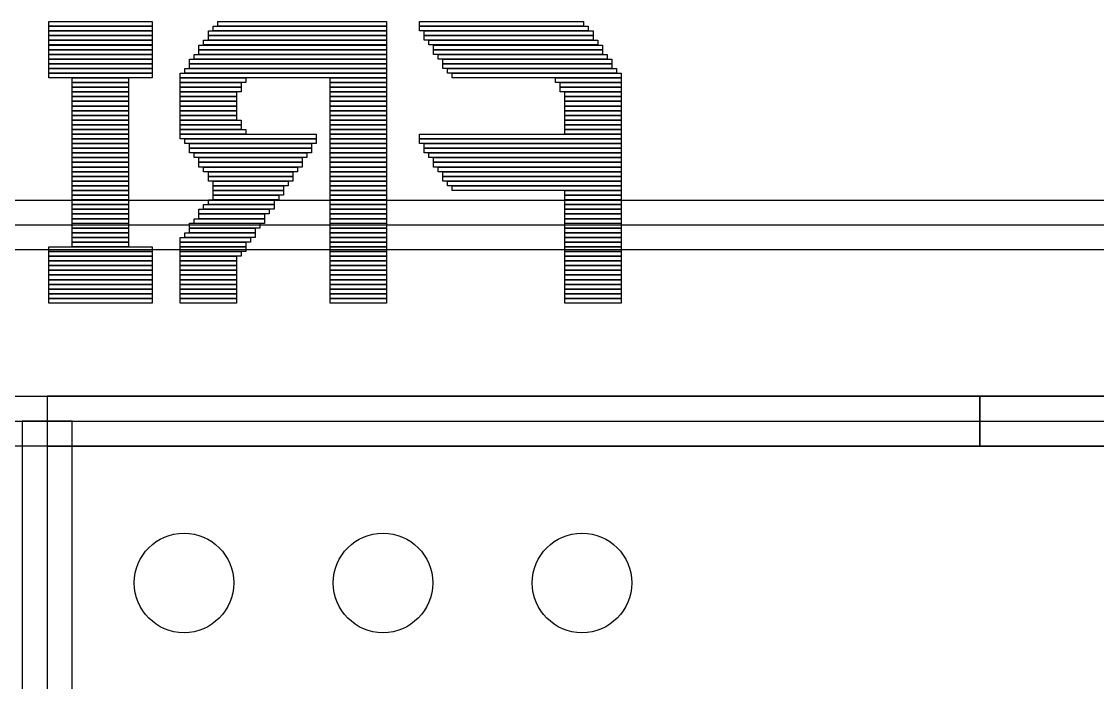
# Model space of a CAD drawing. Header units: millimetres. Extents: x -0.9 to 42.4, y -0.8 to 40.2.
# Drawn here: x 27.866 to 32.191, y 31.974 to 34.63 of the extents above; entities that cross this region are included whole.
import ezdxf

# ---------------------------------------------------------------- set-up
doc = ezdxf.new("R2010")
doc.units = ezdxf.units.MM
doc.header["$MEASUREMENT"] = 0
for name, color, linetype in [('BOT', 253, 'Continuous'), ('SILK-BOT', 6, 'Continuous'), ('SILK-TOP', 7, 'Continuous')]:
    doc.layers.add(name, color=color, linetype=linetype)

msp = doc.modelspace()

# ---------------------------------------------------------------- linework, layer by layer
at = {"layer": 'BOT'}
for centre in [(28.5188, 32.3739), (29.3188, 32.3739), (30.1188, 32.3739)]:
    msp.add_circle(centre, 0.2, dxfattribs=at)
at = {"layer": 'SILK-BOT'}
for p, q in [((27.2188, 33.1239), (36.2188, 33.1239)), ((27.9688, 33.1239), (27.9688, 32.9239)), ((35.4688, 33.1239), (27.9688, 33.1239)), ((31.7188, 33.1239), (31.7188, 32.9239)), ((31.7188, 32.9239), (31.7188, 33.1239)), ((27.2188, 33.0239), (36.2188, 33.0239)), ((28.0688, 33.0239), (27.8688, 33.0239)), ((27.8688, 33.0239), (27.8688, 19.7239)), ((27.9688, 33.0239), (35.4688, 33.0239)), ((27.9688, 33.0239), (27.9688, 19.7239)), ((28.0688, 19.7239), (28.0688, 33.0239)), ((36.2188, 32.9239), (27.2188, 32.9239)), ((27.9688, 32.9239), (35.4688, 32.9239))]:
    msp.add_line(p, q, dxfattribs=at)
for points in [[(28.3903, 34.6108), (27.9754, 34.6108), (27.9754, 34.6298), (28.3903, 34.6298), (28.3903, 34.6108)], [(28.3903, 34.5921), (27.9754, 34.5921), (27.9754, 34.611), (28.3903, 34.611), (28.3903, 34.5921)], [(29.3333, 34.5921), (28.6355, 34.5921), (28.6355, 34.611), (29.3333, 34.611), (29.3333, 34.5921)], [(29.3333, 34.6108), (28.6543, 34.6108), (28.6543, 34.6298), (29.3333, 34.6298), (29.3333, 34.6108)], [(30.1255, 34.6108), (29.4653, 34.6108), (29.4653, 34.6298), (30.1255, 34.6298), (30.1255, 34.6108)], [(30.1442, 34.5921), (29.4653, 34.5921), (29.4653, 34.611), (30.1442, 34.611), (30.1442, 34.5921)], [(28.3903, 34.5732), (27.9754, 34.5732), (27.9754, 34.592), (28.3903, 34.592), (28.3903, 34.5732)], [(28.3903, 34.5544), (27.9754, 34.5544), (27.9754, 34.5732), (28.3903, 34.5732), (28.3903, 34.5544)], [(29.3333, 34.5732), (28.6167, 34.5732), (28.6167, 34.592), (29.3333, 34.592), (29.3333, 34.5732)], [(29.3333, 34.5544), (28.6167, 34.5544), (28.6167, 34.5732), (29.3333, 34.5732), (29.3333, 34.5544)], [(30.1632, 34.5732), (29.4842, 34.5732), (29.4842, 34.592), (30.1632, 34.592), (30.1632, 34.5732)], [(30.1632, 34.5544), (29.4842, 34.5544), (29.4842, 34.5732), (30.1632, 34.5732), (30.1632, 34.5544)], [(28.3903, 34.5355), (27.9754, 34.5355), (27.9754, 34.5544), (28.3903, 34.5544), (28.3903, 34.5355)], [(28.3903, 34.5166), (27.9754, 34.5166), (27.9754, 34.5354), (28.3903, 34.5354), (28.3903, 34.5166)], [(29.3333, 34.5166), (28.5789, 34.5166), (28.5789, 34.5354), (29.3333, 34.5354), (29.3333, 34.5166)], [(29.3333, 34.5355), (28.5977, 34.5355), (28.5977, 34.5544), (29.3333, 34.5544), (29.3333, 34.5355)], [(30.1819, 34.5355), (29.5031, 34.5355), (29.5031, 34.5544), (30.1819, 34.5544), (30.1819, 34.5355)], [(30.2009, 34.5166), (29.5219, 34.5166), (29.5219, 34.5354), (30.2009, 34.5354), (30.2009, 34.5166)], [(28.3903, 34.4978), (27.9754, 34.4978), (27.9754, 34.5166), (28.3903, 34.5166), (28.3903, 34.4978)], [(28.3903, 34.4788), (27.9754, 34.4788), (27.9754, 34.4978), (28.3903, 34.4978), (28.3903, 34.4788)], [(28.3903, 34.46), (27.9754, 34.46), (27.9754, 34.479), (28.3903, 34.479), (28.3903, 34.46)], [(29.3334, 34.46), (28.5413, 34.46), (28.5413, 34.479), (29.3334, 34.479), (29.3334, 34.46)], [(29.3333, 34.4788), (28.5601, 34.4788), (28.5601, 34.4978), (29.3333, 34.4978), (29.3333, 34.4788)], [(29.3333, 34.4978), (28.5789, 34.4978), (28.5789, 34.5166), (29.3333, 34.5166), (29.3333, 34.4978)], [(30.2009, 34.4978), (29.5219, 34.4978), (29.5219, 34.5166), (30.2009, 34.5166), (30.2009, 34.4978)], [(30.2198, 34.4788), (29.5408, 34.4788), (29.5408, 34.4978), (30.2198, 34.4978), (30.2198, 34.4788)], [(30.2385, 34.46), (29.5597, 34.46), (29.5597, 34.479), (30.2385, 34.479), (30.2385, 34.46)], [(28.3903, 34.4412), (27.9754, 34.4412), (27.9754, 34.46), (28.3903, 34.46), (28.3903, 34.4412)], [(28.3903, 34.4222), (27.9754, 34.4222), (27.9754, 34.4412), (28.3903, 34.4412), (28.3903, 34.4222)], [(29.3333, 34.4222), (28.5223, 34.4222), (28.5223, 34.4412), (29.3333, 34.4412), (29.3333, 34.4222)], [(29.3334, 34.4412), (28.5413, 34.4412), (28.5413, 34.46), (29.3334, 34.46), (29.3334, 34.4412)], [(30.2385, 34.4412), (29.5597, 34.4412), (29.5597, 34.46), (30.2385, 34.46), (30.2385, 34.4412)], [(30.2575, 34.4222), (29.5785, 34.4222), (29.5785, 34.4412), (30.2575, 34.4412), (30.2575, 34.4222)], [(28.3903, 34.4034), (27.9754, 34.4034), (27.9754, 34.4224), (28.3903, 34.4224), (28.3903, 34.4034)], [(28.2961, 34.3846), (28.0697, 34.3846), (28.0697, 34.4034), (28.2961, 34.4034), (28.2961, 34.3846)], [(29.3333, 34.4034), (28.5035, 34.4034), (28.5035, 34.4224), (29.3333, 34.4224), (29.3333, 34.4034)], [(28.7675, 34.3846), (28.5035, 34.3846), (28.5035, 34.4034), (28.7675, 34.4034), (28.7675, 34.3846)], [(29.3333, 34.3846), (29.1069, 34.3846), (29.1069, 34.4034), (29.3333, 34.4034), (29.3333, 34.3846)], [(30.2762, 34.4034), (29.5974, 34.4034), (29.5974, 34.4224), (30.2762, 34.4224), (30.2762, 34.4034)], [(30.2763, 34.3846), (30.0123, 34.3846), (30.0123, 34.4034), (30.2763, 34.4034), (30.2763, 34.3846)], [(28.2961, 34.3658), (28.0697, 34.3658), (28.0697, 34.3846), (28.2961, 34.3846), (28.2961, 34.3658)], [(28.2961, 34.3468), (28.0697, 34.3468), (28.0697, 34.3658), (28.2961, 34.3658), (28.2961, 34.3468)], [(28.2961, 34.328), (28.0697, 34.328), (28.0697, 34.3468), (28.2961, 34.3468), (28.2961, 34.328)], [(28.7487, 34.3658), (28.5035, 34.3658), (28.5035, 34.3846), (28.7487, 34.3846), (28.7487, 34.3658)], [(28.7487, 34.3468), (28.5035, 34.3468), (28.5035, 34.3658), (28.7487, 34.3658), (28.7487, 34.3468)], [(28.7299, 34.328), (28.5035, 34.328), (28.5035, 34.3468), (28.7299, 34.3468), (28.7299, 34.328)], [(29.3333, 34.3658), (29.1069, 34.3658), (29.1069, 34.3846), (29.3333, 34.3846), (29.3333, 34.3658)], [(29.3333, 34.3468), (29.1069, 34.3468), (29.1069, 34.3658), (29.3333, 34.3658), (29.3333, 34.3468)], [(29.3333, 34.328), (29.1069, 34.328), (29.1069, 34.3468), (29.3333, 34.3468), (29.3333, 34.328)], [(30.2763, 34.3658), (30.0311, 34.3658), (30.0311, 34.3846), (30.2763, 34.3846), (30.2763, 34.3658)], [(30.2763, 34.3468), (30.0311, 34.3468), (30.0311, 34.3658), (30.2763, 34.3658), (30.2763, 34.3468)], [(30.2762, 34.328), (30.0499, 34.328), (30.0499, 34.3468), (30.2762, 34.3468), (30.2762, 34.328)], [(28.2961, 34.3092), (28.0697, 34.3092), (28.0697, 34.328), (28.2961, 34.328), (28.2961, 34.3092)], [(28.2961, 34.2903), (28.0697, 34.2903), (28.0697, 34.3092), (28.2961, 34.3092), (28.2961, 34.2903)], [(28.7299, 34.3092), (28.5035, 34.3092), (28.5035, 34.328), (28.7299, 34.328), (28.7299, 34.3092)], [(28.7299, 34.2903), (28.5035, 34.2903), (28.5035, 34.3092), (28.7299, 34.3092), (28.7299, 34.2903)], [(29.3333, 34.3092), (29.1069, 34.3092), (29.1069, 34.328), (29.3333, 34.328), (29.3333, 34.3092)], [(29.3333, 34.2903), (29.1069, 34.2903), (29.1069, 34.3092), (29.3333, 34.3092), (29.3333, 34.2903)], [(30.2762, 34.3092), (30.0499, 34.3092), (30.0499, 34.328), (30.2762, 34.328), (30.2762, 34.3092)], [(30.2762, 34.2903), (30.0499, 34.2903), (30.0499, 34.3092), (30.2762, 34.3092), (30.2762, 34.2903)], [(28.2961, 34.2714), (28.0697, 34.2714), (28.0697, 34.2903), (28.2961, 34.2903), (28.2961, 34.2714)], [(28.2961, 34.2526), (28.0697, 34.2526), (28.0697, 34.2714), (28.2961, 34.2714), (28.2961, 34.2526)], [(28.7299, 34.2714), (28.5035, 34.2714), (28.5035, 34.2903), (28.7299, 34.2903), (28.7299, 34.2714)], [(28.7299, 34.2526), (28.5035, 34.2526), (28.5035, 34.2714), (28.7299, 34.2714), (28.7299, 34.2526)], [(29.3333, 34.2714), (29.1069, 34.2714), (29.1069, 34.2903), (29.3333, 34.2903), (29.3333, 34.2714)], [(29.3333, 34.2526), (29.1069, 34.2526), (29.1069, 34.2714), (29.3333, 34.2714), (29.3333, 34.2526)], [(30.2762, 34.2714), (30.0499, 34.2714), (30.0499, 34.2903), (30.2762, 34.2903), (30.2762, 34.2714)], [(30.2762, 34.2526), (30.0499, 34.2526), (30.0499, 34.2714), (30.2762, 34.2714), (30.2762, 34.2526)], [(28.2961, 34.2337), (28.0697, 34.2337), (28.0697, 34.2526), (28.2961, 34.2526), (28.2961, 34.2337)], [(28.2961, 34.2149), (28.0697, 34.2149), (28.0697, 34.2338), (28.2961, 34.2338), (28.2961, 34.2149)], [(28.7299, 34.2337), (28.5035, 34.2337), (28.5035, 34.2526), (28.7299, 34.2526), (28.7299, 34.2337)], [(28.7487, 34.2149), (28.5035, 34.2149), (28.5035, 34.2338), (28.7487, 34.2338), (28.7487, 34.2149)], [(29.3333, 34.2337), (29.1069, 34.2337), (29.1069, 34.2526), (29.3333, 34.2526), (29.3333, 34.2337)], [(29.3333, 34.2149), (29.1069, 34.2149), (29.1069, 34.2338), (29.3333, 34.2338), (29.3333, 34.2149)], [(30.2762, 34.2337), (30.0499, 34.2337), (30.0499, 34.2526), (30.2762, 34.2526), (30.2762, 34.2337)], [(30.2762, 34.2149), (30.0499, 34.2149), (30.0499, 34.2338), (30.2762, 34.2338), (30.2762, 34.2149)], [(28.2961, 34.196), (28.0697, 34.196), (28.0697, 34.2148), (28.2961, 34.2148), (28.2961, 34.196)], [(28.2961, 34.1772), (28.0697, 34.1772), (28.0697, 34.196), (28.2961, 34.196), (28.2961, 34.1772)], [(28.2961, 34.1583), (28.0697, 34.1583), (28.0697, 34.1771), (28.2961, 34.1771), (28.2961, 34.1583)], [(28.7487, 34.196), (28.5035, 34.196), (28.5035, 34.2148), (28.7487, 34.2148), (28.7487, 34.196)], [(28.7675, 34.1772), (28.5035, 34.1772), (28.5035, 34.196), (28.7675, 34.196), (28.7675, 34.1772)], [(29.0503, 34.1583), (28.5035, 34.1583), (28.5035, 34.1771), (29.0503, 34.1771), (29.0503, 34.1583)], [(29.3333, 34.196), (29.1069, 34.196), (29.1069, 34.2148), (29.3333, 34.2148), (29.3333, 34.196)], [(29.3333, 34.1772), (29.1069, 34.1772), (29.1069, 34.196), (29.3333, 34.196), (29.3333, 34.1772)], [(29.3333, 34.1583), (29.1069, 34.1583), (29.1069, 34.1771), (29.3333, 34.1771), (29.3333, 34.1583)], [(30.2762, 34.1583), (29.4653, 34.1583), (29.4653, 34.1771), (30.2762, 34.1771), (30.2762, 34.1583)], [(30.2762, 34.196), (30.0499, 34.196), (30.0499, 34.2148), (30.2762, 34.2148), (30.2762, 34.196)], [(30.2762, 34.1772), (30.0499, 34.1772), (30.0499, 34.196), (30.2762, 34.196), (30.2762, 34.1772)], [(28.2961, 34.1394), (28.0697, 34.1394), (28.0697, 34.1582), (28.2961, 34.1582), (28.2961, 34.1394)], [(28.2961, 34.1206), (28.0697, 34.1206), (28.0697, 34.1394), (28.2961, 34.1394), (28.2961, 34.1206)], [(29.0504, 34.1394), (28.5224, 34.1394), (28.5224, 34.1582), (29.0504, 34.1582), (29.0504, 34.1394)], [(29.0316, 34.1206), (28.5412, 34.1206), (28.5412, 34.1394), (29.0316, 34.1394), (29.0316, 34.1206)], [(29.3333, 34.1394), (29.1069, 34.1394), (29.1069, 34.1582), (29.3333, 34.1582), (29.3333, 34.1394)], [(29.3333, 34.1206), (29.1069, 34.1206), (29.1069, 34.1394), (29.3333, 34.1394), (29.3333, 34.1206)], [(30.2762, 34.1394), (29.4653, 34.1394), (29.4653, 34.1582), (30.2762, 34.1582), (30.2762, 34.1394)], [(30.2764, 34.1206), (29.4842, 34.1206), (29.4842, 34.1394), (30.2764, 34.1394), (30.2764, 34.1206)], [(28.2961, 34.1017), (28.0697, 34.1017), (28.0697, 34.1206), (28.2961, 34.1206), (28.2961, 34.1017)], [(28.2961, 34.0828), (28.0697, 34.0828), (28.0697, 34.1018), (28.2961, 34.1018), (28.2961, 34.0828)], [(29.0316, 34.1017), (28.5412, 34.1017), (28.5412, 34.1206), (29.0316, 34.1206), (29.0316, 34.1017)], [(29.0127, 34.0828), (28.5601, 34.0828), (28.5601, 34.1018), (29.0127, 34.1018), (29.0127, 34.0828)], [(29.3333, 34.1017), (29.1069, 34.1017), (29.1069, 34.1206), (29.3333, 34.1206), (29.3333, 34.1017)], [(29.3333, 34.0828), (29.1069, 34.0828), (29.1069, 34.1018), (29.3333, 34.1018), (29.3333, 34.0828)], [(30.2764, 34.1017), (29.4842, 34.1017), (29.4842, 34.1206), (30.2764, 34.1206), (30.2764, 34.1017)], [(30.2763, 34.0828), (29.5031, 34.0828), (29.5031, 34.1018), (30.2763, 34.1018), (30.2763, 34.0828)], [(28.2961, 34.064), (28.0697, 34.064), (28.0697, 34.0828), (28.2961, 34.0828), (28.2961, 34.064)], [(28.2961, 34.0451), (28.0697, 34.0451), (28.0697, 34.064), (28.2961, 34.064), (28.2961, 34.0451)], [(28.2961, 34.0263), (28.0697, 34.0263), (28.0697, 34.0452), (28.2961, 34.0452), (28.2961, 34.0263)], [(28.9939, 34.064), (28.5789, 34.064), (28.5789, 34.0828), (28.9939, 34.0828), (28.9939, 34.064)], [(28.9939, 34.0451), (28.5789, 34.0451), (28.5789, 34.064), (28.9939, 34.064), (28.9939, 34.0451)], [(28.975, 34.0263), (28.5978, 34.0263), (28.5978, 34.0452), (28.975, 34.0452), (28.975, 34.0263)], [(29.3333, 34.064), (29.1069, 34.064), (29.1069, 34.0828), (29.3333, 34.0828), (29.3333, 34.064)], [(29.3333, 34.0451), (29.1069, 34.0451), (29.1069, 34.064), (29.3333, 34.064), (29.3333, 34.0451)], [(29.3333, 34.0263), (29.1069, 34.0263), (29.1069, 34.0452), (29.3333, 34.0452), (29.3333, 34.0263)], [(30.2763, 34.064), (29.5219, 34.064), (29.5219, 34.0828), (30.2763, 34.0828), (30.2763, 34.064)], [(30.2763, 34.0451), (29.5219, 34.0451), (29.5219, 34.064), (30.2763, 34.064), (30.2763, 34.0451)], [(30.2763, 34.0263), (29.5407, 34.0263), (29.5407, 34.0452), (30.2763, 34.0452), (30.2763, 34.0263)], [(28.2961, 34.0074), (28.0697, 34.0074), (28.0697, 34.0262), (28.2961, 34.0262), (28.2961, 34.0074)], [(28.2961, 33.9886), (28.0697, 33.9886), (28.0697, 34.0074), (28.2961, 34.0074), (28.2961, 33.9886)], [(28.9561, 34.0074), (28.6167, 34.0074), (28.6167, 34.0262), (28.9561, 34.0262), (28.9561, 34.0074)], [(28.9561, 33.9886), (28.6167, 33.9886), (28.6167, 34.0074), (28.9561, 34.0074), (28.9561, 33.9886)], [(29.3333, 34.0074), (29.1069, 34.0074), (29.1069, 34.0262), (29.3333, 34.0262), (29.3333, 34.0074)], [(29.3333, 33.9886), (29.1069, 33.9886), (29.1069, 34.0074), (29.3333, 34.0074), (29.3333, 33.9886)], [(30.2763, 34.0074), (29.5597, 34.0074), (29.5597, 34.0262), (30.2763, 34.0262), (30.2763, 34.0074)], [(30.2763, 33.9886), (29.5597, 33.9886), (29.5597, 34.0074), (30.2763, 34.0074), (30.2763, 33.9886)], [(28.2961, 33.9696), (28.0697, 33.9696), (28.0697, 33.9886), (28.2961, 33.9886), (28.2961, 33.9696)], [(28.2961, 33.9508), (28.0697, 33.9508), (28.0697, 33.9696), (28.2961, 33.9696), (28.2961, 33.9508)], [(28.9373, 33.9696), (28.6355, 33.9696), (28.6355, 33.9886), (28.9373, 33.9886), (28.9373, 33.9696)], [(28.9184, 33.9508), (28.6355, 33.9508), (28.6355, 33.9696), (28.9184, 33.9696), (28.9184, 33.9508)], [(29.3333, 33.9696), (29.1069, 33.9696), (29.1069, 33.9886), (29.3333, 33.9886), (29.3333, 33.9696)], [(29.3333, 33.9508), (29.1069, 33.9508), (29.1069, 33.9696), (29.3333, 33.9696), (29.3333, 33.9508)], [(30.2763, 33.9696), (29.5785, 33.9696), (29.5785, 33.9886), (30.2763, 33.9886), (30.2763, 33.9696)], [(30.2762, 33.9508), (29.5974, 33.9508), (29.5974, 33.9696), (30.2762, 33.9696), (30.2762, 33.9508)], [(28.2961, 33.932), (28.0697, 33.932), (28.0697, 33.9508), (28.2961, 33.9508), (28.2961, 33.932)], [(28.2961, 33.913), (28.0697, 33.913), (28.0697, 33.932), (28.2961, 33.932), (28.2961, 33.913)], [(28.2961, 33.8943), (28.0697, 33.8943), (28.0697, 33.9132), (28.2961, 33.9132), (28.2961, 33.8943)], [(28.8807, 33.8943), (28.6167, 33.8943), (28.6167, 33.9132), (28.8807, 33.9132), (28.8807, 33.8943)], [(28.9184, 33.932), (28.6355, 33.932), (28.6355, 33.9508), (28.9184, 33.9508), (28.9184, 33.932)], [(28.8995, 33.913), (28.6355, 33.913), (28.6355, 33.932), (28.8995, 33.932), (28.8995, 33.913)], [(29.3333, 33.932), (29.1069, 33.932), (29.1069, 33.9508), (29.3333, 33.9508), (29.3333, 33.932)], [(29.3333, 33.913), (29.1069, 33.913), (29.1069, 33.932), (29.3333, 33.932), (29.3333, 33.913)], [(29.3333, 33.8943), (29.1069, 33.8943), (29.1069, 33.9132), (29.3333, 33.9132), (29.3333, 33.8943)], [(30.2762, 33.932), (30.0499, 33.932), (30.0499, 33.9508), (30.2762, 33.9508), (30.2762, 33.932)], [(30.2762, 33.913), (30.0499, 33.913), (30.0499, 33.932), (30.2762, 33.932), (30.2762, 33.913)], [(30.2762, 33.8943), (30.0499, 33.8943), (30.0499, 33.9132), (30.2762, 33.9132), (30.2762, 33.8943)], [(28.2961, 33.8753), (28.0697, 33.8753), (28.0697, 33.8943), (28.2961, 33.8943), (28.2961, 33.8753)], [(28.2961, 33.8564), (28.0697, 33.8564), (28.0697, 33.8754), (28.2961, 33.8754), (28.2961, 33.8564)], [(28.8618, 33.8564), (28.5789, 33.8564), (28.5789, 33.8754), (28.8618, 33.8754), (28.8618, 33.8564)], [(28.8807, 33.8753), (28.5977, 33.8753), (28.5977, 33.8943), (28.8807, 33.8943), (28.8807, 33.8753)], [(29.3333, 33.8753), (29.1069, 33.8753), (29.1069, 33.8943), (29.3333, 33.8943), (29.3333, 33.8753)], [(29.3333, 33.8564), (29.1069, 33.8564), (29.1069, 33.8754), (29.3333, 33.8754), (29.3333, 33.8564)], [(30.2762, 33.8753), (30.0499, 33.8753), (30.0499, 33.8943), (30.2762, 33.8943), (30.2762, 33.8753)], [(30.2762, 33.8564), (30.0499, 33.8564), (30.0499, 33.8754), (30.2762, 33.8754), (30.2762, 33.8564)], [(28.2961, 33.8376), (28.0697, 33.8376), (28.0697, 33.8566), (28.2961, 33.8566), (28.2961, 33.8376)], [(28.2961, 33.8188), (28.0697, 33.8188), (28.0697, 33.8376), (28.2961, 33.8376), (28.2961, 33.8188)], [(28.843, 33.8188), (28.5601, 33.8188), (28.5601, 33.8376), (28.843, 33.8376), (28.843, 33.8188)], [(28.8429, 33.8376), (28.5789, 33.8376), (28.5789, 33.8566), (28.8429, 33.8566), (28.8429, 33.8376)], [(29.3333, 33.8376), (29.1069, 33.8376), (29.1069, 33.8566), (29.3333, 33.8566), (29.3333, 33.8376)], [(29.3333, 33.8188), (29.1069, 33.8188), (29.1069, 33.8376), (29.3333, 33.8376), (29.3333, 33.8188)], [(30.2762, 33.8376), (30.0499, 33.8376), (30.0499, 33.8566), (30.2762, 33.8566), (30.2762, 33.8376)], [(30.2762, 33.8188), (30.0499, 33.8188), (30.0499, 33.8376), (30.2762, 33.8376), (30.2762, 33.8188)], [(28.2961, 33.8), (28.0697, 33.8), (28.0697, 33.8189), (28.2961, 33.8189), (28.2961, 33.8)], [(28.2961, 33.781), (28.0697, 33.781), (28.0697, 33.8), (28.2961, 33.8), (28.2961, 33.781)], [(28.8241, 33.8), (28.5411, 33.8), (28.5411, 33.8189), (28.8241, 33.8189), (28.8241, 33.8)], [(28.8053, 33.781), (28.5411, 33.781), (28.5411, 33.8), (28.8053, 33.8), (28.8053, 33.781)], [(29.3333, 33.8), (29.1069, 33.8), (29.1069, 33.8189), (29.3333, 33.8189), (29.3333, 33.8)], [(29.3333, 33.781), (29.1069, 33.781), (29.1069, 33.8), (29.3333, 33.8), (29.3333, 33.781)], [(30.2762, 33.8), (30.0499, 33.8), (30.0499, 33.8189), (30.2762, 33.8189), (30.2762, 33.8)], [(30.2762, 33.781), (30.0499, 33.781), (30.0499, 33.8), (30.2762, 33.8), (30.2762, 33.781)], [(28.2961, 33.7622), (28.0697, 33.7622), (28.0697, 33.7811), (28.2961, 33.7811), (28.2961, 33.7622)], [(28.2961, 33.7434), (28.0697, 33.7434), (28.0697, 33.7622), (28.2961, 33.7622), (28.2961, 33.7434)], [(28.2961, 33.7244), (28.0697, 33.7244), (28.0697, 33.7434), (28.2961, 33.7434), (28.2961, 33.7244)], [(28.7863, 33.7434), (28.5034, 33.7434), (28.5034, 33.7622), (28.7863, 33.7622), (28.7863, 33.7434)], [(28.7675, 33.7244), (28.5035, 33.7244), (28.5035, 33.7434), (28.7675, 33.7434), (28.7675, 33.7244)], [(28.8053, 33.7622), (28.5223, 33.7622), (28.5223, 33.7811), (28.8053, 33.7811), (28.8053, 33.7622)], [(29.3333, 33.7622), (29.1069, 33.7622), (29.1069, 33.7811), (29.3333, 33.7811), (29.3333, 33.7622)], [(29.3333, 33.7434), (29.1069, 33.7434), (29.1069, 33.7622), (29.3333, 33.7622), (29.3333, 33.7434)], [(29.3333, 33.7244), (29.1069, 33.7244), (29.1069, 33.7434), (29.3333, 33.7434), (29.3333, 33.7244)], [(30.2762, 33.7622), (30.0499, 33.7622), (30.0499, 33.7811), (30.2762, 33.7811), (30.2762, 33.7622)], [(30.2762, 33.7434), (30.0499, 33.7434), (30.0499, 33.7622), (30.2762, 33.7622), (30.2762, 33.7434)], [(30.2762, 33.7244), (30.0499, 33.7244), (30.0499, 33.7434), (30.2762, 33.7434), (30.2762, 33.7244)], [(28.3903, 33.7056), (27.9754, 33.7056), (27.9754, 33.7245), (28.3903, 33.7245), (28.3903, 33.7056)], [(28.3903, 33.6868), (27.9754, 33.6868), (27.9754, 33.7056), (28.3903, 33.7056), (28.3903, 33.6868)], [(28.7675, 33.7056), (28.5035, 33.7056), (28.5035, 33.7245), (28.7675, 33.7245), (28.7675, 33.7056)], [(28.7487, 33.6868), (28.5035, 33.6868), (28.5035, 33.7056), (28.7487, 33.7056), (28.7487, 33.6868)], [(29.3333, 33.7056), (29.1069, 33.7056), (29.1069, 33.7245), (29.3333, 33.7245), (29.3333, 33.7056)], [(29.3333, 33.6868), (29.1069, 33.6868), (29.1069, 33.7056), (29.3333, 33.7056), (29.3333, 33.6868)], [(30.2762, 33.7056), (30.0499, 33.7056), (30.0499, 33.7245), (30.2762, 33.7245), (30.2762, 33.7056)], [(30.2762, 33.6868), (30.0499, 33.6868), (30.0499, 33.7056), (30.2762, 33.7056), (30.2762, 33.6868)], [(28.3903, 33.6678), (27.9754, 33.6678), (27.9754, 33.6868), (28.3903, 33.6868), (28.3903, 33.6678)], [(28.3903, 33.6491), (27.9754, 33.6491), (27.9754, 33.668), (28.3903, 33.668), (28.3903, 33.6491)], [(28.7299, 33.6678), (28.5035, 33.6678), (28.5035, 33.6868), (28.7299, 33.6868), (28.7299, 33.6678)], [(28.7299, 33.6491), (28.5035, 33.6491), (28.5035, 33.668), (28.7299, 33.668), (28.7299, 33.6491)], [(29.3333, 33.6678), (29.1069, 33.6678), (29.1069, 33.6868), (29.3333, 33.6868), (29.3333, 33.6678)], [(29.3333, 33.6491), (29.1069, 33.6491), (29.1069, 33.668), (29.3333, 33.668), (29.3333, 33.6491)], [(30.2762, 33.6678), (30.0499, 33.6678), (30.0499, 33.6868), (30.2762, 33.6868), (30.2762, 33.6678)], [(30.2762, 33.6491), (30.0499, 33.6491), (30.0499, 33.668), (30.2762, 33.668), (30.2762, 33.6491)], [(28.3903, 33.6302), (27.9754, 33.6302), (27.9754, 33.6491), (28.3903, 33.6491), (28.3903, 33.6302)], [(28.3903, 33.6114), (27.9754, 33.6114), (27.9754, 33.6302), (28.3903, 33.6302), (28.3903, 33.6114)], [(28.3903, 33.5924), (27.9754, 33.5924), (27.9754, 33.6114), (28.3903, 33.6114), (28.3903, 33.5924)], [(28.7299, 33.6302), (28.5035, 33.6302), (28.5035, 33.6491), (28.7299, 33.6491), (28.7299, 33.6302)], [(28.7299, 33.6114), (28.5035, 33.6114), (28.5035, 33.6302), (28.7299, 33.6302), (28.7299, 33.6114)], [(28.7299, 33.5924), (28.5035, 33.5924), (28.5035, 33.6114), (28.7299, 33.6114), (28.7299, 33.5924)], [(29.3333, 33.6302), (29.1069, 33.6302), (29.1069, 33.6491), (29.3333, 33.6491), (29.3333, 33.6302)], [(29.3333, 33.6114), (29.1069, 33.6114), (29.1069, 33.6302), (29.3333, 33.6302), (29.3333, 33.6114)], [(29.3333, 33.5924), (29.1069, 33.5924), (29.1069, 33.6114), (29.3333, 33.6114), (29.3333, 33.5924)], [(30.2762, 33.6302), (30.0499, 33.6302), (30.0499, 33.6491), (30.2762, 33.6491), (30.2762, 33.6302)], [(30.2762, 33.6114), (30.0499, 33.6114), (30.0499, 33.6302), (30.2762, 33.6302), (30.2762, 33.6114)], [(30.2762, 33.5924), (30.0499, 33.5924), (30.0499, 33.6114), (30.2762, 33.6114), (30.2762, 33.5924)], [(28.3903, 33.5736), (27.9754, 33.5736), (27.9754, 33.5924), (28.3903, 33.5924), (28.3903, 33.5736)], [(28.3903, 33.5548), (27.9754, 33.5548), (27.9754, 33.5736), (28.3903, 33.5736), (28.3903, 33.5548)], [(28.7299, 33.5736), (28.5035, 33.5736), (28.5035, 33.5924), (28.7299, 33.5924), (28.7299, 33.5736)], [(28.7299, 33.5548), (28.5035, 33.5548), (28.5035, 33.5736), (28.7299, 33.5736), (28.7299, 33.5548)], [(29.3333, 33.5736), (29.1069, 33.5736), (29.1069, 33.5924), (29.3333, 33.5924), (29.3333, 33.5736)], [(29.3333, 33.5548), (29.1069, 33.5548), (29.1069, 33.5736), (29.3333, 33.5736), (29.3333, 33.5548)], [(30.2762, 33.5736), (30.0499, 33.5736), (30.0499, 33.5924), (30.2762, 33.5924), (30.2762, 33.5736)], [(30.2762, 33.5548), (30.0499, 33.5548), (30.0499, 33.5736), (30.2762, 33.5736), (30.2762, 33.5548)], [(28.3903, 33.5358), (27.9754, 33.5358), (27.9754, 33.5548), (28.3903, 33.5548), (28.3903, 33.5358)], [(28.3903, 33.517), (27.9754, 33.517), (27.9754, 33.536), (28.3903, 33.536), (28.3903, 33.517)], [(28.7299, 33.5358), (28.5035, 33.5358), (28.5035, 33.5548), (28.7299, 33.5548), (28.7299, 33.5358)], [(28.7299, 33.517), (28.5035, 33.517), (28.5035, 33.536), (28.7299, 33.536), (28.7299, 33.517)], [(29.3333, 33.5358), (29.1069, 33.5358), (29.1069, 33.5548), (29.3333, 33.5548), (29.3333, 33.5358)], [(29.3333, 33.517), (29.1069, 33.517), (29.1069, 33.536), (29.3333, 33.536), (29.3333, 33.517)], [(30.2762, 33.5358), (30.0499, 33.5358), (30.0499, 33.5548), (30.2762, 33.5548), (30.2762, 33.5358)], [(30.2762, 33.517), (30.0499, 33.517), (30.0499, 33.536), (30.2762, 33.536), (30.2762, 33.517)], [(28.3903, 33.4982), (27.9754, 33.4982), (27.9754, 33.517), (28.3903, 33.517), (28.3903, 33.4982)], [(28.7299, 33.4982), (28.5035, 33.4982), (28.5035, 33.517), (28.7299, 33.517), (28.7299, 33.4982)], [(29.3333, 33.4982), (29.1069, 33.4982), (29.1069, 33.517), (29.3333, 33.517), (29.3333, 33.4982)], [(30.2762, 33.4982), (30.0499, 33.4982), (30.0499, 33.517), (30.2762, 33.517), (30.2762, 33.4982)]]:
    msp.add_lwpolyline(points, dxfattribs=at)
at = {"layer": 'SILK-TOP'}
for p, q in [((26.9754, 33.912), (39.8278, 33.912)), ((39.8278, 33.812), (26.9754, 33.812)), ((39.8278, 33.712), (26.9754, 33.712))]:
    msp.add_line(p, q, dxfattribs=at)

doc.saveas('drawing.dxf')
